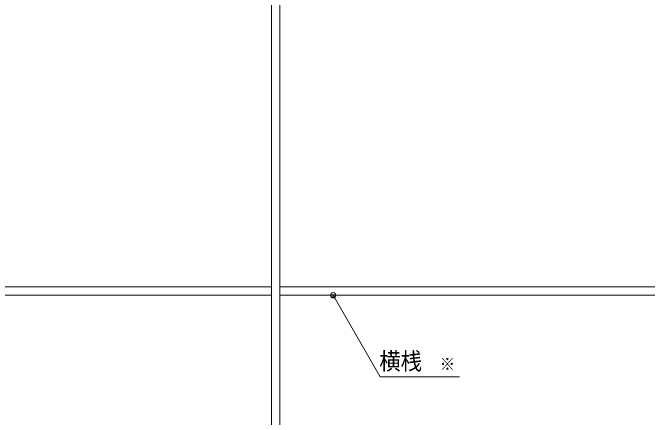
# Model space of a CAD drawing. Units: millimetres, scale not verified. Extents: x -6062 to 6062, y -3045 to 3045.
# Drawn here: x -2521 to -1329, y -705 to 54 of the extents above; entities that cross this region are included whole.
import ezdxf
from ezdxf.enums import TextEntityAlignment as Align

# ---------------------------------------------------------------- set-up
doc = ezdxf.new("R2010")
doc.units = ezdxf.units.MM
doc.header["$LTSCALE"] = 20
doc.layers.add('0-2_2寸法-3', color=7, linetype='Continuous', lineweight=9)
doc.layers.add('0-3_3一般', color=7, linetype='Continuous', lineweight=9)
doc.styles.add('ＭＳ ゴシック', font='')
doc.styles.get('ＭＳ ゴシック').set_extended_font_data('MS Gothic')

# ---------------------------------------------------------------- blocks, each defined once
blk = doc.blocks.new('グループ-135')
at = {"layer": '0-3_3一般'}
for p, q in [((-4960, -39740), (-4960, 6050)), ((-4960, 6050), (-4960, -39740)), ((-4640, -39740), (-4640, 6050)), ((-4640, 6050), (-4640, -39740)), ((-4960, -9200), (-28320, -9200)), ((18720, -9200), (-4640, -9200)), ((-4960, -9520), (-28320, -9520)), ((18720, -9520), (-4640, -9520))]:
    blk.add_line(p, q, dxfattribs=at)
blk = doc.blocks.new('グループ-137')
at = {"layer": '0-3_3一般'}
blk.add_blockref('グループ-135', (0, 0), dxfattribs=at)

msp = doc.modelspace()

# ---------------------------------------------------------------- linework, layer by layer
at = {"layer": '0-2_2寸法-3'}
for p, q in [((-1914.61, -475.01), (-1924.39, -475.01)), ((-1919.33, -471.01), (-1919.67, -471.01)), ((-1919.33, -471.01), (-1919.67, -471.01)), ((-1915.5, -479.01), (-1923.5, -479.01))]:
    msp.add_line(p, q, dxfattribs=at)
msp.add_lwpolyline([(-1682.16, -628.84), (-1831.26, -628.84), (-1919.5, -476)], dxfattribs=at)
msp.add_circle((-1919.5, -476), 5.01, dxfattribs=at)
msp.add_circle((-1919.5, -476), 5.01, dxfattribs=at)

# ---------------------------------------------------------------- block references
at = {"layer": '0-3_3一般', "xscale": 0.05, "yscale": 0.05}
msp.add_blockref('グループ-137', (-1787.5, 0), dxfattribs=at)

# ---------------------------------------------------------------- texts
at = {"layer": '0-2_2寸法-3', "style": 'ＭＳ ゴシック', "width": 0.9}
for s, height, p in [('横桟', 32.55, (-1832.61, -625.66)), ('※', 23.31, (-1719.26, -623.88))]:
    msp.add_text(s, height=height, dxfattribs=at).set_placement(p, align=Align.BOTTOM_LEFT)

doc.saveas('drawing.dxf')
